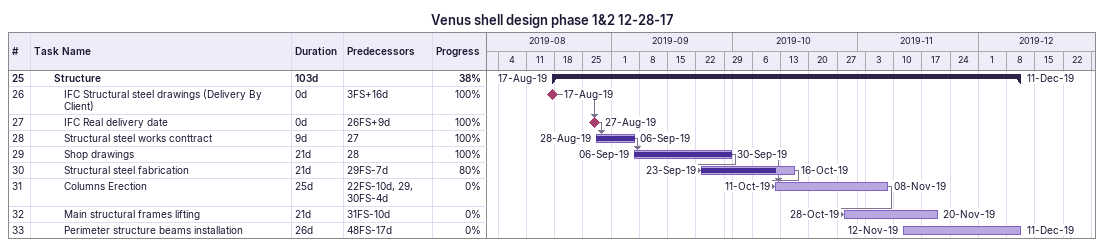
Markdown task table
Venus shell design phase 1&2 12-28-17

| ID | Level | Task | Duration | Start | Finish | Predecessors | % complete |
|---|---|---|---|---|---|---|---|
| 25 | 3 | **Structure** | 103d | 2019-08-17 | 2019-12-11 |  | 38 |
| 26 | 4 | IFC Structural steel drawings (Delivery By Client) | 0d | 2019-08-17 | 2019-08-17 | 3FS+16d | 100 |
| 27 | 4 | IFC Real delivery date | 0d | 2019-08-27 | 2019-08-27 | 26FS+9d | 100 |
| 28 | 4 | Structural steel works conttract | 9d | 2019-08-28 | 2019-09-06 | 27 | 100 |
| 29 | 4 | Shop drawings | 21d | 2019-09-06 | 2019-09-30 | 28 | 100 |
| 30 | 4 | Structural steel fabrication | 21d | 2019-09-23 | 2019-10-16 | 29FS-7d | 80 |
| 31 | 4 | Columns Erection | 25d | 2019-10-11 | 2019-11-08 | 22FS-10d, 29, 30FS-4d | 0 |
| 32 | 4 | Main structural frames lifting | 21d | 2019-10-28 | 2019-11-20 | 31FS-10d | 0 |
| 33 | 4 | Perimeter structure beams installation | 26d | 2019-11-12 | 2019-12-11 | 48FS-17d | 0 |
